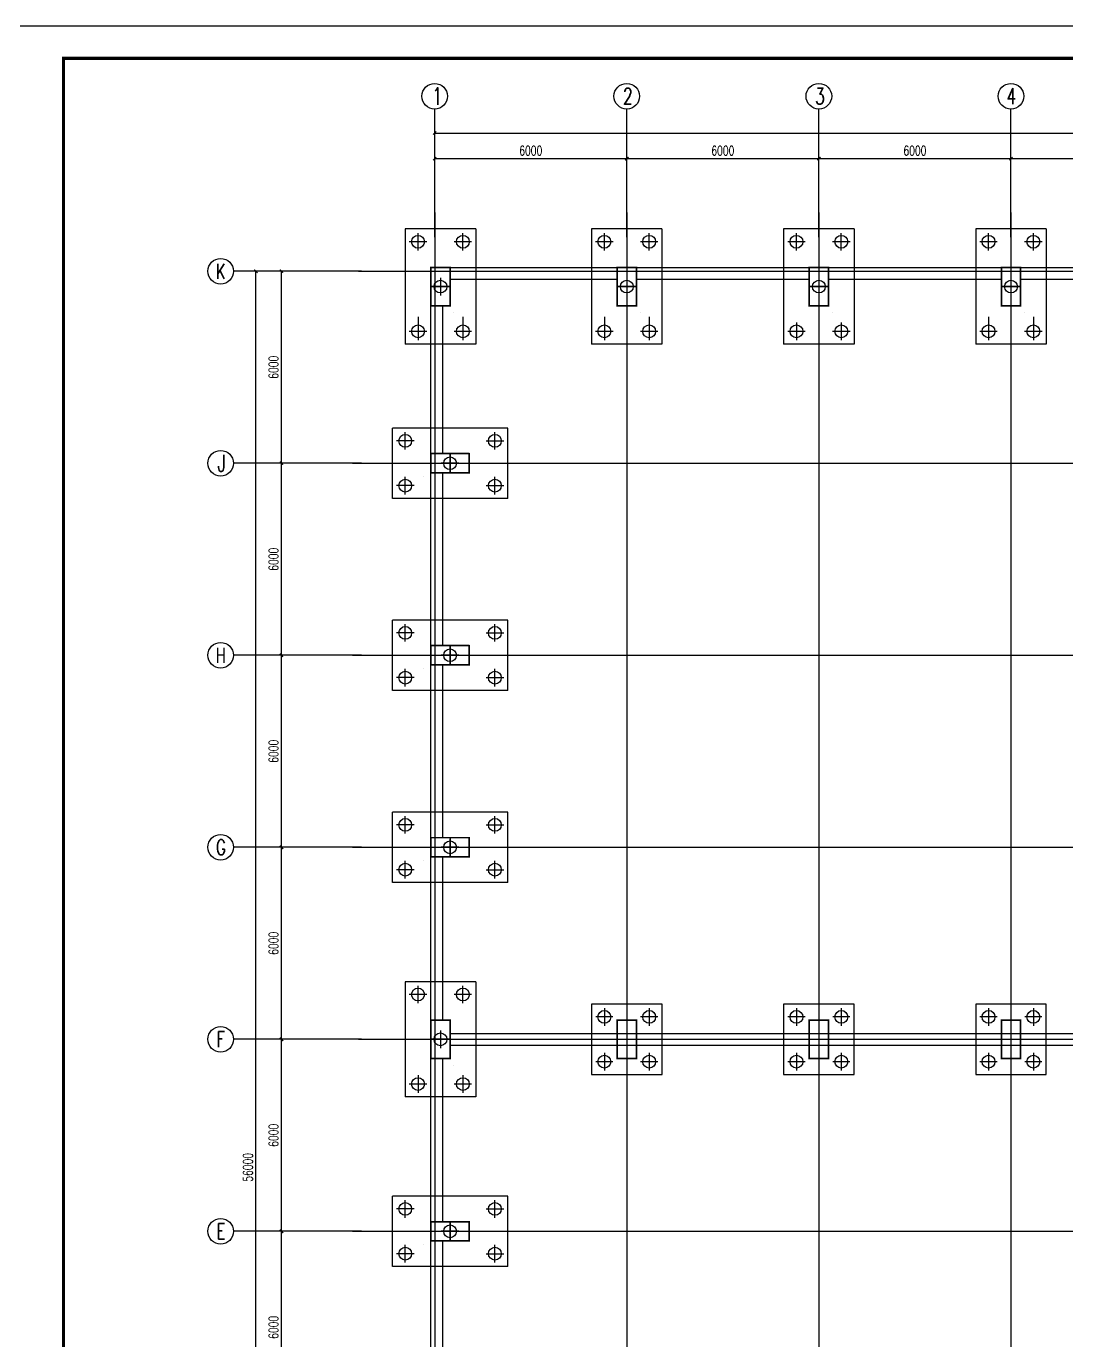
# Model space of a CAD drawing. Extents: x -73672 to 366960, y -527333 to 140666.
# Drawn here: x 2702 to 35201, y 13209 to 54281 of the extents above; entities that cross this region are included whole.
import ezdxf
from ezdxf.enums import TextEntityAlignment as Align

# ---------------------------------------------------------------- set-up
doc = ezdxf.new("R2010")
doc.units = 0
doc.header["$LTSCALE"] = 1000
doc.header["$MEASUREMENT"] = 0
for name, color, linetype in [('AXIS', 3, 'Continuous'), ('AXIS_TEXT', 7, 'Continuous'), ('COLUMN', 9, 'Continuous'), ('E_WINDOW', 4, 'Continuous'), ('PUB_TITLE', 4, 'Continuous'), ('TEXT', 3, 'Continuous'), ('WALL', 9, 'Continuous')]:
    doc.layers.add(name, color=color, linetype=linetype)
doc.styles.add('_TCH_AXIS', font='COMPLEX', dxfattribs={"bigfont": 'GBCBIG'})
doc.styles.add('_TCH_DIM_T3', font='SIMPLEX', dxfattribs={"width": 0.705882, "bigfont": 'GBCBIG'})
doc.styles.add('COMPLEX', font='COMPLEX', dxfattribs={"bigfont": 'Tssdchn.shx'})
doc.dimstyles.new('_TCH_ARCH-100', dxfattribs={"dimtxt": 297.5, "dimasz": 100, "dimexe": 250, "dimexo": 300, "dimgap": 100, "dimtad": 1, "dimdec": 0, "dimzin": 0, "dimdsep": 46, "dimtxsty": '_TCH_DIM_T3', "dimblk": 'ARCHTICK', "dimcen": 0.09, "dimclrt": 7, "dimazin": 2, "dimtfac": 1, "dimtdec": 0, "dimtix": 1, "dimtmove": 2, "dimatfit": 3, "dimfxl": 0, "dimtolj": 1, "dimtzin": 0, "dimarcsym": 0})

# ---------------------------------------------------------------- blocks, each defined once
blk = doc.blocks.new('_reinbk')
blk.add_line((0, 0), (0, 0))
blk = doc.blocks.new('_AXISO')
blk.add_circle((0, 0), 0.5)
at = {"layer": 'AXIS_TEXT', "style": 'COMPLEX'}
blk.add_attdef('A', text='', height=0.56, dxfattribs=at).set_placement((-0.25, -0.28), (0.25, -0.28), align=Align.FIT)
blk = doc.blocks.new('_ArchTick')
at = {"color": 0, "linetype": 'ByBlock', "const_width": 0.4}
blk.add_lwpolyline([(-0.5, -0.5), (0.5, 0.5)], dxfattribs=at)
blk = doc.blocks.new('*D9092')
at = {"layer": 'AXIS', "color": 0, "lineweight": -2}
for p, q in [((15460, 47996), (15460, 51196)), ((15460, 50946), (129800, 50946)), ((129800, 47996), (129800, 51196))]:
    blk.add_line(p, q, dxfattribs=at)
at = {"layer": 'Defpoints', "color": 0}
for p in [(129800, 50946), (15460, 47696), (129800, 47696)]:
    blk.add_point(p, dxfattribs=at)
at = {"layer": 'AXIS', "color": 0, "linetype": 'ByBlock', "lineweight": -2, "xscale": 100, "yscale": 100, "zscale": 100, "rotation": 180}
blk.add_blockref('_ArchTick', (15460, 50946), dxfattribs=at)
at = {"layer": 'AXIS', "color": 0, "linetype": 'ByBlock', "lineweight": -2, "xscale": 100, "yscale": 100, "zscale": 100}
blk.add_blockref('_ArchTick', (129800, 50946), dxfattribs=at)
at = {"layer": 'AXIS', "color": 7, "insert": (72630, 51195), "char_height": 297.5, "attachment_point": 5, "style": '_TCH_DIM_T3'}
blk.add_mtext('\\A1;114340', dxfattribs=at)
blk = doc.blocks.new('*D9093')
at = {"layer": 'AXIS', "color": 0, "lineweight": -2}
for p, q in [((15460, 47996), (15460, 50396)), ((15460, 50146), (21460, 50146)), ((21460, 47996), (21460, 50396))]:
    blk.add_line(p, q, dxfattribs=at)
at = {"layer": 'Defpoints', "color": 0}
for p in [(21460, 50146), (15460, 47696), (21460, 47696)]:
    blk.add_point(p, dxfattribs=at)
at = {"layer": 'AXIS', "color": 0, "linetype": 'ByBlock', "lineweight": -2, "xscale": 100, "yscale": 100, "zscale": 100, "rotation": 180}
blk.add_blockref('_ArchTick', (15460, 50146), dxfattribs=at)
at = {"layer": 'AXIS', "color": 0, "linetype": 'ByBlock', "lineweight": -2, "xscale": 100, "yscale": 100, "zscale": 100}
blk.add_blockref('_ArchTick', (21460, 50146), dxfattribs=at)
at = {"layer": 'AXIS', "color": 7, "insert": (18460, 50395), "char_height": 297.5, "attachment_point": 5, "style": '_TCH_DIM_T3'}
blk.add_mtext('\\A1;6000', dxfattribs=at)
blk = doc.blocks.new('*D9094')
at = {"layer": 'AXIS', "color": 0, "lineweight": -2}
for p, q in [((21460, 47996), (21460, 50396)), ((21460, 50146), (27460, 50146)), ((27460, 47996), (27460, 50396))]:
    blk.add_line(p, q, dxfattribs=at)
at = {"layer": 'Defpoints', "color": 0}
for p in [(27460, 50146), (21460, 47696), (27460, 47696)]:
    blk.add_point(p, dxfattribs=at)
at = {"layer": 'AXIS', "color": 0, "linetype": 'ByBlock', "lineweight": -2, "xscale": 100, "yscale": 100, "zscale": 100, "rotation": 180}
blk.add_blockref('_ArchTick', (21460, 50146), dxfattribs=at)
at = {"layer": 'AXIS', "color": 0, "linetype": 'ByBlock', "lineweight": -2, "xscale": 100, "yscale": 100, "zscale": 100}
blk.add_blockref('_ArchTick', (27460, 50146), dxfattribs=at)
at = {"layer": 'AXIS', "color": 7, "insert": (24460, 50395), "char_height": 297.5, "attachment_point": 5, "style": '_TCH_DIM_T3'}
blk.add_mtext('\\A1;6000', dxfattribs=at)
blk = doc.blocks.new('*D9095')
at = {"layer": 'AXIS', "color": 0, "lineweight": -2}
for p, q in [((27460, 47996), (27460, 50396)), ((27460, 50146), (33460, 50146)), ((33460, 47996), (33460, 50396))]:
    blk.add_line(p, q, dxfattribs=at)
at = {"layer": 'Defpoints', "color": 0}
for p in [(33460, 50146), (27460, 47696), (33460, 47696)]:
    blk.add_point(p, dxfattribs=at)
at = {"layer": 'AXIS', "color": 0, "linetype": 'ByBlock', "lineweight": -2, "xscale": 100, "yscale": 100, "zscale": 100, "rotation": 180}
blk.add_blockref('_ArchTick', (27460, 50146), dxfattribs=at)
at = {"layer": 'AXIS', "color": 0, "linetype": 'ByBlock', "lineweight": -2, "xscale": 100, "yscale": 100, "zscale": 100}
blk.add_blockref('_ArchTick', (33460, 50146), dxfattribs=at)
at = {"layer": 'AXIS', "color": 7, "insert": (30460, 50395), "char_height": 297.5, "attachment_point": 5, "style": '_TCH_DIM_T3'}
blk.add_mtext('\\A1;6000', dxfattribs=at)
blk = doc.blocks.new('*D9096')
at = {"layer": 'AXIS', "color": 0, "lineweight": -2}
for p, q in [((33460, 47996), (33460, 50396)), ((33460, 50146), (39460, 50146)), ((39460, 47996), (39460, 50396))]:
    blk.add_line(p, q, dxfattribs=at)
at = {"layer": 'Defpoints', "color": 0}
for p in [(39460, 50146), (33460, 47696), (39460, 47696)]:
    blk.add_point(p, dxfattribs=at)
at = {"layer": 'AXIS', "color": 0, "linetype": 'ByBlock', "lineweight": -2, "xscale": 100, "yscale": 100, "zscale": 100, "rotation": 180}
blk.add_blockref('_ArchTick', (33460, 50146), dxfattribs=at)
at = {"layer": 'AXIS', "color": 0, "linetype": 'ByBlock', "lineweight": -2, "xscale": 100, "yscale": 100, "zscale": 100}
blk.add_blockref('_ArchTick', (39460, 50146), dxfattribs=at)
at = {"layer": 'AXIS', "color": 7, "insert": (36460, 50395), "char_height": 297.5, "attachment_point": 5, "style": '_TCH_DIM_T3'}
blk.add_mtext('\\A1;6000', dxfattribs=at)
blk = doc.blocks.new('*D9113')
at = {"layer": 'AXIS', "color": 0, "lineweight": -2}
for p, q in [((12874, 46627), (9624, 46627)), ((9874, -9373), (9874, 46627)), ((12874, -9373), (9624, -9373))]:
    blk.add_line(p, q, dxfattribs=at)
at = {"layer": 'Defpoints', "color": 0}
for p in [(9874, 46627), (13174, 46627), (13174, -9373)]:
    blk.add_point(p, dxfattribs=at)
at = {"layer": 'AXIS', "color": 0, "linetype": 'ByBlock', "lineweight": -2, "xscale": 100, "yscale": 100, "zscale": 100}
for p, rotation in [((9874, 46627), 90), ((9874, -9373), 270)]:
    blk.add_blockref('_ArchTick', p, dxfattribs=dict(at, rotation=rotation))
at = {"layer": 'AXIS', "color": 7, "insert": (9626, 18627), "char_height": 297.5, "attachment_point": 5, "rotation": 90, "style": '_TCH_DIM_T3'}
blk.add_mtext('\\A1;56000', dxfattribs=at)
blk = doc.blocks.new('*D9117')
at = {"layer": 'AXIS', "color": 0, "lineweight": -2}
for p, q in [((12874, 16627), (10424, 16627)), ((10674, 10627), (10674, 16627)), ((12874, 10627), (10424, 10627))]:
    blk.add_line(p, q, dxfattribs=at)
at = {"layer": 'Defpoints', "color": 0}
for p in [(10674, 16627), (13174, 16627), (13174, 10627)]:
    blk.add_point(p, dxfattribs=at)
at = {"layer": 'AXIS', "color": 0, "linetype": 'ByBlock', "lineweight": -2, "xscale": 100, "yscale": 100, "zscale": 100}
for p, rotation in [((10674, 16627), 90), ((10674, 10627), 270)]:
    blk.add_blockref('_ArchTick', p, dxfattribs=dict(at, rotation=rotation))
at = {"layer": 'AXIS', "color": 7, "insert": (10426, 13627), "char_height": 297.5, "attachment_point": 5, "rotation": 90, "style": '_TCH_DIM_T3'}
blk.add_mtext('\\A1;6000', dxfattribs=at)
blk = doc.blocks.new('*D9118')
at = {"layer": 'AXIS', "color": 0, "lineweight": -2}
for p, q in [((12874, 22627), (10424, 22627)), ((10674, 16627), (10674, 22627)), ((12874, 16627), (10424, 16627))]:
    blk.add_line(p, q, dxfattribs=at)
at = {"layer": 'Defpoints', "color": 0}
for p in [(10674, 22627), (13174, 22627), (13174, 16627)]:
    blk.add_point(p, dxfattribs=at)
at = {"layer": 'AXIS', "color": 0, "linetype": 'ByBlock', "lineweight": -2, "xscale": 100, "yscale": 100, "zscale": 100}
for p, rotation in [((10674, 22627), 90), ((10674, 16627), 270)]:
    blk.add_blockref('_ArchTick', p, dxfattribs=dict(at, rotation=rotation))
at = {"layer": 'AXIS', "color": 7, "insert": (10426, 19627), "char_height": 297.5, "attachment_point": 5, "rotation": 90, "style": '_TCH_DIM_T3'}
blk.add_mtext('\\A1;6000', dxfattribs=at)
blk = doc.blocks.new('*D9119')
at = {"layer": 'AXIS', "color": 0, "lineweight": -2}
for p, q in [((12874, 28627), (10424, 28627)), ((10674, 22627), (10674, 28627)), ((12874, 22627), (10424, 22627))]:
    blk.add_line(p, q, dxfattribs=at)
at = {"layer": 'Defpoints', "color": 0}
for p in [(10674, 28627), (13174, 28627), (13174, 22627)]:
    blk.add_point(p, dxfattribs=at)
at = {"layer": 'AXIS', "color": 0, "linetype": 'ByBlock', "lineweight": -2, "xscale": 100, "yscale": 100, "zscale": 100}
for p, rotation in [((10674, 28627), 90), ((10674, 22627), 270)]:
    blk.add_blockref('_ArchTick', p, dxfattribs=dict(at, rotation=rotation))
at = {"layer": 'AXIS', "color": 7, "insert": (10426, 25627), "char_height": 297.5, "attachment_point": 5, "rotation": 90, "style": '_TCH_DIM_T3'}
blk.add_mtext('\\A1;6000', dxfattribs=at)
blk = doc.blocks.new('*D9120')
at = {"layer": 'AXIS', "color": 0, "lineweight": -2}
for p, q in [((12874, 34627), (10424, 34627)), ((10674, 28627), (10674, 34627)), ((12874, 28627), (10424, 28627))]:
    blk.add_line(p, q, dxfattribs=at)
at = {"layer": 'Defpoints', "color": 0}
for p in [(10674, 34627), (13174, 34627), (13174, 28627)]:
    blk.add_point(p, dxfattribs=at)
at = {"layer": 'AXIS', "color": 0, "linetype": 'ByBlock', "lineweight": -2, "xscale": 100, "yscale": 100, "zscale": 100}
for p, rotation in [((10674, 34627), 90), ((10674, 28627), 270)]:
    blk.add_blockref('_ArchTick', p, dxfattribs=dict(at, rotation=rotation))
at = {"layer": 'AXIS', "color": 7, "insert": (10426, 31627), "char_height": 297.5, "attachment_point": 5, "rotation": 90, "style": '_TCH_DIM_T3'}
blk.add_mtext('\\A1;6000', dxfattribs=at)
blk = doc.blocks.new('*D9121')
at = {"layer": 'AXIS', "color": 0, "lineweight": -2}
for p, q in [((12874, 40627), (10424, 40627)), ((10674, 34627), (10674, 40627)), ((12874, 34627), (10424, 34627))]:
    blk.add_line(p, q, dxfattribs=at)
at = {"layer": 'Defpoints', "color": 0}
for p in [(10674, 40627), (13174, 40627), (13174, 34627)]:
    blk.add_point(p, dxfattribs=at)
at = {"layer": 'AXIS', "color": 0, "linetype": 'ByBlock', "lineweight": -2, "xscale": 100, "yscale": 100, "zscale": 100}
for p, rotation in [((10674, 40627), 90), ((10674, 34627), 270)]:
    blk.add_blockref('_ArchTick', p, dxfattribs=dict(at, rotation=rotation))
at = {"layer": 'AXIS', "color": 7, "insert": (10426, 37627), "char_height": 297.5, "attachment_point": 5, "rotation": 90, "style": '_TCH_DIM_T3'}
blk.add_mtext('\\A1;6000', dxfattribs=at)
blk = doc.blocks.new('*D9122')
at = {"layer": 'AXIS', "color": 0, "lineweight": -2}
for p, q in [((12874, 46627), (10424, 46627)), ((10674, 40627), (10674, 46627)), ((12874, 40627), (10424, 40627))]:
    blk.add_line(p, q, dxfattribs=at)
at = {"layer": 'Defpoints', "color": 0}
for p in [(10674, 46627), (13174, 46627), (13174, 40627)]:
    blk.add_point(p, dxfattribs=at)
at = {"layer": 'AXIS', "color": 0, "linetype": 'ByBlock', "lineweight": -2, "xscale": 100, "yscale": 100, "zscale": 100}
for p, rotation in [((10674, 46627), 90), ((10674, 40627), 270)]:
    blk.add_blockref('_ArchTick', p, dxfattribs=dict(at, rotation=rotation))
at = {"layer": 'AXIS', "color": 7, "insert": (10426, 43627), "char_height": 297.5, "attachment_point": 5, "rotation": 90, "style": '_TCH_DIM_T3'}
blk.add_mtext('\\A1;6000', dxfattribs=at)

msp = doc.modelspace()

# ---------------------------------------------------------------- linework, layer by layer
at = {"color": 1}
for p, q in [((15459.5, 48464.63), (15459.5, -12194.22)), ((21459.5, 48464.63), (21459.5, -12194.22)), ((27459.5, 48464.63), (27459.5, -12194.22)), ((33459.5, 48464.63), (33459.5, -12194.22)), ((13073.85, 46627.43), (131843.44, 46627.43)), ((12888.85, 40627.43), (131843.44, 40627.43)), ((12888.85, 34627.43), (131843.44, 34627.43)), ((12888.85, 28627.43), (131843.44, 28627.43)), ((13073.85, 22627.43), (131843.44, 22627.43)), ((12888.85, 16627.43), (131843.44, 16627.43))]:
    msp.add_line(p, q, dxfattribs=at)
at = {"color": 0}
for p, q in [((15339.5, 46147.43), (15939.5, 46147.43)), ((21159.5, 46147.43), (21759.5, 46147.43)), ((27159.5, 46147.43), (27759.5, 46147.43)), ((33159.5, 46147.43), (33759.5, 46147.43)), ((15939.5, 40927.43), (15939.5, 40327.43)), ((15939.5, 40927.43), (15939.5, 40327.43)), ((15939.5, 34927.43), (15939.5, 34327.43)), ((15939.5, 34927.43), (15939.5, 34327.43)), ((15939.5, 28927.43), (15939.5, 28327.43)), ((15939.5, 28927.43), (15939.5, 28327.43)), ((15339.5, 22627.43), (15939.5, 22627.43)), ((15939.5, 22812.43), (122979.5, 22812.43)), ((15939.5, 22442.43), (122979.5, 22442.43)), ((15939.5, 16927.43), (15939.5, 16327.43)), ((15939.5, 16927.43), (15939.5, 16327.43))]:
    msp.add_line(p, q, dxfattribs=at)
at = {"color": 0, "const_width": 50}
for points in [[(15339.5, 46747.43), (15339.5, 45547.43), (15939.5, 45547.43), (15939.5, 46747.43), (15339.5, 46747.43)], [(21159.5, 46747.43), (21159.5, 45547.43), (21759.5, 45547.43), (21759.5, 46747.43), (21159.5, 46747.43)], [(27159.5, 46747.43), (27159.5, 45547.43), (27759.5, 45547.43), (27759.5, 46747.43), (27159.5, 46747.43)], [(33159.5, 46747.43), (33159.5, 45547.43), (33759.5, 45547.43), (33759.5, 46747.43), (33159.5, 46747.43)], [(15339.5, 40327.43), (15339.5, 40927.43), (16539.5, 40927.43), (16539.5, 40327.43), (15339.5, 40327.43)], [(15339.5, 34327.43), (15339.5, 34927.43), (16539.5, 34927.43), (16539.5, 34327.43), (15339.5, 34327.43)], [(15339.5, 28327.43), (15339.5, 28927.43), (16539.5, 28927.43), (16539.5, 28327.43), (15339.5, 28327.43)], [(15339.5, 23227.43), (15339.5, 22027.43), (15939.5, 22027.43), (15939.5, 23227.43), (15339.5, 23227.43)], [(21159.5, 23227.43), (21159.5, 22027.43), (21759.5, 22027.43), (21759.5, 23227.43), (21159.5, 23227.43)], [(27159.5, 23227.43), (27159.5, 22027.43), (27759.5, 22027.43), (27759.5, 23227.43), (27159.5, 23227.43)], [(33159.5, 23227.43), (33159.5, 22027.43), (33759.5, 22027.43), (33759.5, 23227.43), (33159.5, 23227.43)], [(15339.5, 16327.43), (15339.5, 16927.43), (16539.5, 16927.43), (16539.5, 16327.43), (15339.5, 16327.43)]]:
    msp.add_lwpolyline(points, dxfattribs=at)
for points in [[(22559.5, 23727.43), (20359.5, 23727.43), (20359.5, 21527.43), (22559.5, 21527.43)], [(28559.5, 23727.43), (26359.5, 23727.43), (26359.5, 21527.43), (28559.5, 21527.43)], [(34559.5, 23727.43), (32359.5, 23727.43), (32359.5, 21527.43), (34559.5, 21527.43)]]:
    msp.add_lwpolyline(points, close=True)
at = {"layer": 'AXIS'}
for p, q in [((15459.5, 47696.38), (15459.5, 51696.38)), ((21459.5, 47696.38), (21459.5, 51696.38)), ((27459.5, 47696.38), (27459.5, 51696.38)), ((33459.5, 47696.38), (33459.5, 51696.38)), ((14539.61, 47947.27), (14539.61, 44347.6)), ((16739.39, 47947.27), (14539.61, 47947.27)), ((14939.61, 47272.95), (14939.61, 47821.59)), ((16339.39, 47272.95), (16339.39, 47821.59)), ((16739.39, 47947.27), (16739.39, 44347.6)), ((20359.61, 47947.27), (20359.61, 44347.6)), ((22559.39, 47947.27), (20359.61, 47947.27)), ((20759.61, 47272.95), (20759.61, 47821.59)), ((22159.39, 47272.95), (22159.39, 47821.59)), ((22559.39, 47947.27), (22559.39, 44347.6)), ((26359.61, 47947.27), (26359.61, 44347.6)), ((28559.39, 47947.27), (26359.61, 47947.27)), ((26759.61, 47272.95), (26759.61, 47821.59)), ((28159.39, 47272.95), (28159.39, 47821.59)), ((28559.39, 47947.27), (28559.39, 44347.6)), ((32359.61, 47947.27), (32359.61, 44347.6)), ((34559.39, 47947.27), (32359.61, 47947.27)), ((32759.61, 47272.95), (32759.61, 47821.59)), ((34159.39, 47272.95), (34159.39, 47821.59)), ((34559.39, 47947.27), (34559.39, 44347.6)), ((15213.93, 47547.27), (14665.29, 47547.27)), ((16613.71, 47547.27), (16065.07, 47547.27)), ((21033.93, 47547.27), (20485.29, 47547.27)), ((22433.71, 47547.27), (21885.07, 47547.27)), ((27033.93, 47547.27), (26485.29, 47547.27)), ((28433.71, 47547.27), (27885.07, 47547.27)), ((33033.93, 47547.27), (32485.29, 47547.27)), ((34433.71, 47547.27), (33885.07, 47547.27)), ((13174.31, 46627.43), (9174.31, 46627.43)), ((15639.5, 46421.75), (15639.5, 45873.12)), ((21459.5, 46421.75), (21459.5, 45873.12)), ((27459.5, 46421.75), (27459.5, 45873.12)), ((33459.5, 46421.75), (33459.5, 45873.12)), ((15908.32, 46147.43), (15370.68, 46147.43)), ((21728.32, 46147.43), (21190.68, 46147.43)), ((27728.32, 46147.43), (27190.68, 46147.43)), ((33728.32, 46147.43), (33190.68, 46147.43)), ((14939.61, 45206.91), (14939.61, 44473.28)), ((16339.39, 45206.91), (16339.39, 44473.28)), ((20759.61, 45206.91), (20759.61, 44473.28)), ((22159.39, 45206.91), (22159.39, 44473.28)), ((32759.61, 45206.91), (32759.61, 44473.28)), ((34159.39, 45206.91), (34159.39, 44473.28)), ((26759.61, 45021.91), (26759.61, 44473.28)), ((28159.39, 45021.91), (28159.39, 44473.28)), ((15213.93, 44747.6), (14665.29, 44747.6)), ((16613.71, 44747.6), (16065.07, 44747.6)), ((21033.93, 44747.6), (20485.29, 44747.6)), ((22433.71, 44747.6), (21885.07, 44747.6)), ((27033.93, 44747.6), (26485.29, 44747.6)), ((28433.71, 44747.6), (27885.07, 44747.6)), ((33033.93, 44747.6), (32485.29, 44747.6)), ((34433.71, 44747.6), (33885.07, 44747.6)), ((16739.39, 44347.6), (14539.61, 44347.6)), ((22559.39, 44347.6), (20359.61, 44347.6)), ((28559.39, 44347.6), (26359.61, 44347.6)), ((34559.39, 44347.6), (32359.61, 44347.6)), ((17739.34, 41727.32), (14139.66, 41727.32)), ((14139.66, 39527.54), (14139.66, 41727.32)), ((14539.66, 41053.01), (14539.66, 41601.64)), ((17339.34, 41053.01), (17339.34, 41601.64)), ((17739.34, 39527.54), (17739.34, 41727.32)), ((14813.98, 41327.32), (14265.35, 41327.32)), ((17065.02, 41327.32), (17613.66, 41327.32)), ((15939.5, 40358.62), (15939.5, 40896.25)), ((13174.31, 40627.43), (9174.31, 40627.43)), ((16213.82, 40627.43), (15665.18, 40627.43)), ((14813.98, 39927.54), (14265.35, 39927.54)), ((14539.66, 39653.23), (14539.66, 40201.86)), ((17065.02, 39927.54), (17613.66, 39927.54)), ((17339.34, 39653.23), (17339.34, 40201.86)), ((17739.34, 39527.54), (14139.66, 39527.54)), ((17739.34, 35727.32), (14139.66, 35727.32)), ((14139.66, 33527.54), (14139.66, 35727.32)), ((14813.98, 35327.32), (14265.35, 35327.32)), ((14539.66, 35053.01), (14539.66, 35601.64)), ((17065.02, 35327.32), (17613.66, 35327.32)), ((17339.34, 35053.01), (17339.34, 35601.64)), ((17739.34, 33527.54), (17739.34, 35727.32)), ((13174.31, 34627.43), (9174.31, 34627.43)), ((16213.82, 34627.43), (15665.18, 34627.43)), ((15939.5, 34358.62), (15939.5, 34896.25)), ((14539.66, 33653.23), (14539.66, 34201.86)), ((17339.34, 33653.23), (17339.34, 34201.86)), ((14813.98, 33927.54), (14265.35, 33927.54)), ((17065.02, 33927.54), (17613.66, 33927.54)), ((17739.34, 33527.54), (14139.66, 33527.54)), ((17739.34, 29727.32), (14139.66, 29727.32)), ((14139.66, 27527.54), (14139.66, 29727.32)), ((14539.66, 29053.01), (14539.66, 29601.64)), ((17339.34, 29053.01), (17339.34, 29601.64)), ((17739.34, 27527.54), (17739.34, 29727.32)), ((14813.98, 29327.32), (14265.35, 29327.32)), ((17065.02, 29327.32), (17613.66, 29327.32)), ((15939.5, 28358.62), (15939.5, 28896.25)), ((13174.31, 28627.43), (9174.31, 28627.43)), ((16213.82, 28627.43), (15665.18, 28627.43)), ((14539.66, 27653.23), (14539.66, 28201.86)), ((17339.34, 27653.23), (17339.34, 28201.86)), ((17739.34, 27527.54), (14139.66, 27527.54)), ((14813.98, 27927.54), (14265.35, 27927.54)), ((17065.02, 27927.54), (17613.66, 27927.54)), ((14539.61, 24427.27), (14539.61, 20827.6)), ((16739.39, 24427.27), (14539.61, 24427.27)), ((14939.61, 23752.95), (14939.61, 24301.59)), ((16339.39, 23752.95), (16339.39, 24301.59)), ((16739.39, 24427.27), (16739.39, 20827.6)), ((15213.93, 24027.27), (14665.29, 24027.27)), ((16613.71, 24027.27), (16065.07, 24027.27)), ((20759.5, 23601.75), (20759.5, 23053.12)), ((22159.5, 23601.75), (22159.5, 23053.12)), ((26759.5, 23601.75), (26759.5, 23053.12)), ((28159.5, 23601.75), (28159.5, 23053.12)), ((32759.5, 23601.75), (32759.5, 23053.12)), ((34159.5, 23601.75), (34159.5, 23053.12)), ((21028.32, 23327.43), (20490.68, 23327.43)), ((22428.32, 23327.43), (21890.68, 23327.43)), ((27028.32, 23327.43), (26490.68, 23327.43)), ((28428.32, 23327.43), (27890.68, 23327.43)), ((33028.32, 23327.43), (32490.68, 23327.43)), ((34428.32, 23327.43), (33890.68, 23327.43)), ((13174.31, 22627.43), (9174.31, 22627.43)), ((15908.32, 22627.43), (15370.68, 22627.43)), ((15639.5, 22901.75), (15639.5, 22353.12)), ((20759.5, 22201.75), (20759.5, 21653.12)), ((22159.5, 22201.75), (22159.5, 21653.12)), ((26759.5, 22201.75), (26759.5, 21653.12)), ((28159.5, 22201.75), (28159.5, 21653.12)), ((32759.5, 22201.75), (32759.5, 21653.12)), ((34159.5, 22201.75), (34159.5, 21653.12)), ((21028.32, 21927.43), (20490.68, 21927.43)), ((22428.32, 21927.43), (21890.68, 21927.43)), ((27028.32, 21927.43), (26490.68, 21927.43)), ((28428.32, 21927.43), (27890.68, 21927.43)), ((33028.32, 21927.43), (32490.68, 21927.43)), ((34428.32, 21927.43), (33890.68, 21927.43)), ((14939.61, 21501.91), (14939.61, 20953.28)), ((16339.39, 21501.91), (16339.39, 20953.28)), ((15213.93, 21227.6), (14665.29, 21227.6)), ((16613.71, 21227.6), (16065.07, 21227.6)), ((16739.39, 20827.6), (14539.61, 20827.6)), ((17739.34, 17727.32), (14139.66, 17727.32)), ((14139.66, 15527.54), (14139.66, 17727.32)), ((17739.34, 15527.54), (17739.34, 17727.32)), ((14813.98, 17327.32), (14265.35, 17327.32)), ((14539.66, 17053.01), (14539.66, 17601.64)), ((17065.02, 17327.32), (17613.66, 17327.32)), ((17339.34, 17053.01), (17339.34, 17601.64)), ((15939.5, 16358.62), (15939.5, 16896.25)), ((13174.31, 16627.43), (9174.31, 16627.43)), ((16213.82, 16627.43), (15665.18, 16627.43)), ((14539.66, 15653.23), (14539.66, 16201.86)), ((17339.34, 15653.23), (17339.34, 16201.86)), ((14813.98, 15927.54), (14265.35, 15927.54)), ((17065.02, 15927.54), (17613.66, 15927.54)), ((17739.34, 15527.54), (14139.66, 15527.54))]:
    msp.add_line(p, q, dxfattribs=at)
at = {"layer": 'COLUMN'}
for points in [[(15339.5, 45547.43), (15939.5, 45547.43), (15939.5, 46747.43), (15339.5, 46747.43)], [(21159.5, 45547.43), (21759.5, 45547.43), (21759.5, 46747.43), (21159.5, 46747.43)], [(27159.5, 45547.43), (27759.5, 45547.43), (27759.5, 46747.43), (27159.5, 46747.43)], [(33159.5, 45547.43), (33759.5, 45547.43), (33759.5, 46747.43), (33159.5, 46747.43)], [(15339.5, 40927.43), (15339.5, 40327.43), (16539.5, 40327.43), (16539.5, 40927.43)], [(15339.5, 34927.43), (15339.5, 34327.43), (16539.5, 34327.43), (16539.5, 34927.43)], [(15339.5, 28927.43), (15339.5, 28327.43), (16539.5, 28327.43), (16539.5, 28927.43)], [(15939.5, 23227.43), (15339.5, 23227.43), (15339.5, 22027.43), (15939.5, 22027.43)], [(21759.5, 23227.43), (21159.5, 23227.43), (21159.5, 22027.43), (21759.5, 22027.43)], [(27759.5, 23227.43), (27159.5, 23227.43), (27159.5, 22027.43), (27759.5, 22027.43)], [(33759.5, 23227.43), (33159.5, 23227.43), (33159.5, 22027.43), (33759.5, 22027.43)], [(15339.5, 16927.43), (15339.5, 16327.43), (16539.5, 16327.43), (16539.5, 16927.43)]]:
    msp.add_lwpolyline(points, close=True, dxfattribs=at)
at = {"layer": 'E_WINDOW'}
for centre in [(14939.61, 47547.27), (16339.39, 47547.27), (20759.61, 47547.27), (22159.39, 47547.27), (26759.61, 47547.27), (28159.39, 47547.27), (32759.61, 47547.27), (34159.39, 47547.27), (15639.5, 46147.43), (21459.5, 46147.43), (27459.5, 46147.43), (33459.5, 46147.43), (14939.61, 44747.6), (16339.39, 44747.6), (20759.61, 44747.6), (22159.39, 44747.6), (26759.61, 44747.6), (28159.39, 44747.6), (32759.61, 44747.6), (34159.39, 44747.6), (14539.66, 41327.32), (17339.34, 41327.32), (15939.5, 40627.43), (14539.66, 39927.54), (17339.34, 39927.54), (14539.66, 35327.32), (17339.34, 35327.32), (15939.5, 34627.43), (14539.66, 33927.54), (17339.34, 33927.54), (14539.66, 29327.32), (17339.34, 29327.32), (15939.5, 28627.43), (14539.66, 27927.54), (17339.34, 27927.54), (14939.61, 24027.27), (16339.39, 24027.27), (20759.5, 23327.43), (22159.5, 23327.43), (26759.5, 23327.43), (28159.5, 23327.43), (32759.5, 23327.43), (34159.5, 23327.43), (15639.5, 22627.43), (20759.5, 21927.43), (22159.5, 21927.43), (26759.5, 21927.43), (28159.5, 21927.43), (32759.5, 21927.43), (34159.5, 21927.43), (14939.61, 21227.6), (16339.39, 21227.6), (14539.66, 17327.32), (17339.34, 17327.32), (15939.5, 16627.43), (14539.66, 15927.54), (17339.34, 15927.54)]:
    msp.add_circle(centre, 200, dxfattribs=at)
at = {"layer": 'PUB_TITLE'}
msp.add_lwpolyline([(1364, -29818.78), (150064, -29818.78), (150064, 54281.22), (1364, 54281.22)], close=True, dxfattribs=at)
at = {"layer": 'PUB_TITLE', "const_width": 100}
msp.add_lwpolyline([(3864, -28818.78), (149064, -28818.78), (149064, 53281.22), (3864, 53281.22)], close=True, dxfattribs=at)
at = {"layer": 'WALL'}
for p, q in [((15939.5, 46747.43), (21159.5, 46747.43)), ((21759.5, 46747.43), (27159.5, 46747.43)), ((27759.5, 46747.43), (33159.5, 46747.43)), ((33759.5, 46747.43), (39159.5, 46747.43)), ((15939.5, 46377.43), (21159.5, 46377.43)), ((21759.5, 46377.43), (27159.5, 46377.43)), ((27759.5, 46377.43), (33159.5, 46377.43)), ((33759.5, 46377.43), (39159.5, 46377.43)), ((15339.5, 40927.43), (15339.5, 45547.43)), ((15709.5, 40927.43), (15709.5, 45547.43)), ((15339.5, 34927.43), (15339.5, 40327.43)), ((15709.5, 34927.43), (15709.5, 40327.43)), ((15339.5, 28927.43), (15339.5, 34327.43)), ((15709.5, 28927.43), (15709.5, 34327.43)), ((15339.5, 23227.43), (15339.5, 28327.43)), ((15709.5, 23227.43), (15709.5, 28327.43)), ((15339.5, 16927.43), (15339.5, 22027.43)), ((15709.5, 16927.43), (15709.5, 22027.43)), ((15339.5, 10927.43), (15339.5, 16327.43)), ((15709.5, 10927.43), (15709.5, 16327.43))]:
    msp.add_line(p, q, dxfattribs=at)

# ---------------------------------------------------------------- block references
at = {"layer": 'AXIS'}
ref = msp.add_blockref('_AXISO', (15459.5, 52096.38), dxfattribs=dict(at, xscale=800, yscale=800, zscale=800))
ref.add_attrib('A', '1', (15378.42, 51828.38), dxfattribs={"color": 7, "height": 536.01, "style": '_TCH_AXIS', "width": 0.705882})
ref = msp.add_blockref('_AXISO', (21459.5, 52096.38), dxfattribs=dict(at, xscale=800, yscale=800, zscale=800))
ref.add_attrib('A', '2', (21340.28, 51843.03), dxfattribs={"color": 7, "height": 506.7, "style": '_TCH_AXIS', "width": 0.705882})
ref = msp.add_blockref('_AXISO', (27459.5, 52096.38), dxfattribs=dict(at, xscale=800, yscale=800, zscale=800))
ref.add_attrib('A', '3', (27340.28, 51843.03), dxfattribs={"color": 7, "height": 506.7, "style": '_TCH_AXIS', "width": 0.705882})
ref = msp.add_blockref('_AXISO', (33459.5, 52096.38), dxfattribs=dict(at, xscale=800, yscale=800, zscale=800))
ref.add_attrib('A', '4', (33326.88, 51849.78), dxfattribs={"color": 7, "height": 493.2, "style": '_TCH_AXIS', "width": 0.705882})
ref = msp.add_blockref('_AXISO', (8774.31, 46627.43), dxfattribs=dict(at, xscale=800, yscale=800, zscale=800))
ref.add_attrib('A', 'K', (8623.6, 46391.45), dxfattribs={"color": 7, "height": 471.96, "style": '_TCH_AXIS', "width": 0.705882})
ref = msp.add_blockref('_AXISO', (8774.31, 40627.43), dxfattribs=dict(at, xscale=800, yscale=800, zscale=800))
ref.add_attrib('A', 'J', (8677.2, 40364.81), dxfattribs={"color": 7, "height": 525.25, "style": '_TCH_AXIS', "width": 0.705882})
ref = msp.add_blockref('_AXISO', (8774.31, 34627.43), dxfattribs=dict(at, xscale=800, yscale=800, zscale=800))
ref.add_attrib('A', 'H', (8618.09, 34395.06), dxfattribs={"color": 7, "height": 464.74, "style": '_TCH_AXIS', "width": 0.705882})
ref = msp.add_blockref('_AXISO', (8774.31, 28627.43), dxfattribs=dict(at, xscale=800, yscale=800, zscale=800))
ref.add_attrib('A', 'G', (8629.36, 28387.87), dxfattribs={"color": 7, "height": 479.13, "style": '_TCH_AXIS', "width": 0.705882})
ref = msp.add_blockref('_AXISO', (8774.31, 22627.43), dxfattribs=dict(at, xscale=800, yscale=800, zscale=800))
ref.add_attrib('A', 'F', (8641.68, 22380.84), dxfattribs={"color": 7, "height": 493.2, "style": '_TCH_AXIS', "width": 0.705882})
ref = msp.add_blockref('_AXISO', (8774.31, 16627.43), dxfattribs=dict(at, xscale=800, yscale=800, zscale=800))
ref.add_attrib('A', 'E', (8641.68, 16380.84), dxfattribs={"color": 7, "height": 493.2, "style": '_TCH_AXIS', "width": 0.705882})
at = {"layer": 'TEXT', "yscale": 39.18831840000348, "zscale": 39.1883184}
for p, xscale, rotation in [((16055.88, 45331.35), 39.1883183999824, 210.1413855520777), ((21875.88, 45331.35), 39.1883183999824, 210.1413855520777), ((27875.88, 45331.35), 39.1883183999824, 210.1413855520777), ((33875.88, 45331.35), 39.1883183999824, 210.1413855520777), ((15123.42, 40211.06), 39.18831839998241, 120.1413855520777), ((15123.42, 34211.06), 39.18831839998241, 120.1413855520777), ((15123.42, 28211.06), 39.18831839998241, 120.1413855520777), ((16055.88, 21811.35), 39.1883183999824, 210.1413855520777), ((15123.42, 16211.06), 39.18831839998241, 120.1413855520777)]:
    msp.add_blockref('_reinbk', p, dxfattribs=dict(at, xscale=xscale, rotation=rotation))

# ---------------------------------------------------------------- dimensions: what is measured, and where the dimension line sits
at = {"layer": 'AXIS'}
for p1, p2, distance, picture, middle in [((15459.5, 47696.38), (129799.5, 47696.38), 3250, '*D9092', (72629.5, 51195.13)), ((15459.5, 47696.38), (21459.5, 47696.38), 2450, '*D9093', (18459.5, 50395.13)), ((21459.5, 47696.38), (27459.5, 47696.38), 2450, '*D9094', (24459.5, 50395.13)), ((27459.5, 47696.38), (33459.5, 47696.38), 2450, '*D9095', (30459.5, 50395.13)), ((33459.5, 47696.38), (39459.5, 47696.38), 2450, '*D9096', (36459.5, 50395.13)), ((13174.31, -9372.57), (13174.31, 46627.43), 3300, '*D9113', (9625.56, 18627.43)), ((13174.31, 40627.43), (13174.31, 46627.43), 2500, '*D9122', (10425.56, 43627.43)), ((13174.31, 34627.43), (13174.31, 40627.43), 2500, '*D9121', (10425.56, 37627.43)), ((13174.31, 28627.43), (13174.31, 34627.43), 2500, '*D9120', (10425.56, 31627.43)), ((13174.31, 22627.43), (13174.31, 28627.43), 2500, '*D9119', (10425.56, 25627.43)), ((13174.31, 16627.43), (13174.31, 22627.43), 2500, '*D9118', (10425.56, 19627.43)), ((13174.31, 10627.43), (13174.31, 16627.43), 2500, '*D9117', (10425.56, 13627.43))]:
    dim = msp.add_aligned_dim(p1=p1, p2=p2, distance=distance, dimstyle='_TCH_ARCH-100', dxfattribs=at)
    dim.commit()
    dim.dimension.update_dxf_attribs({"geometry": picture, "text_midpoint": middle})

doc.saveas('drawing.dxf')
